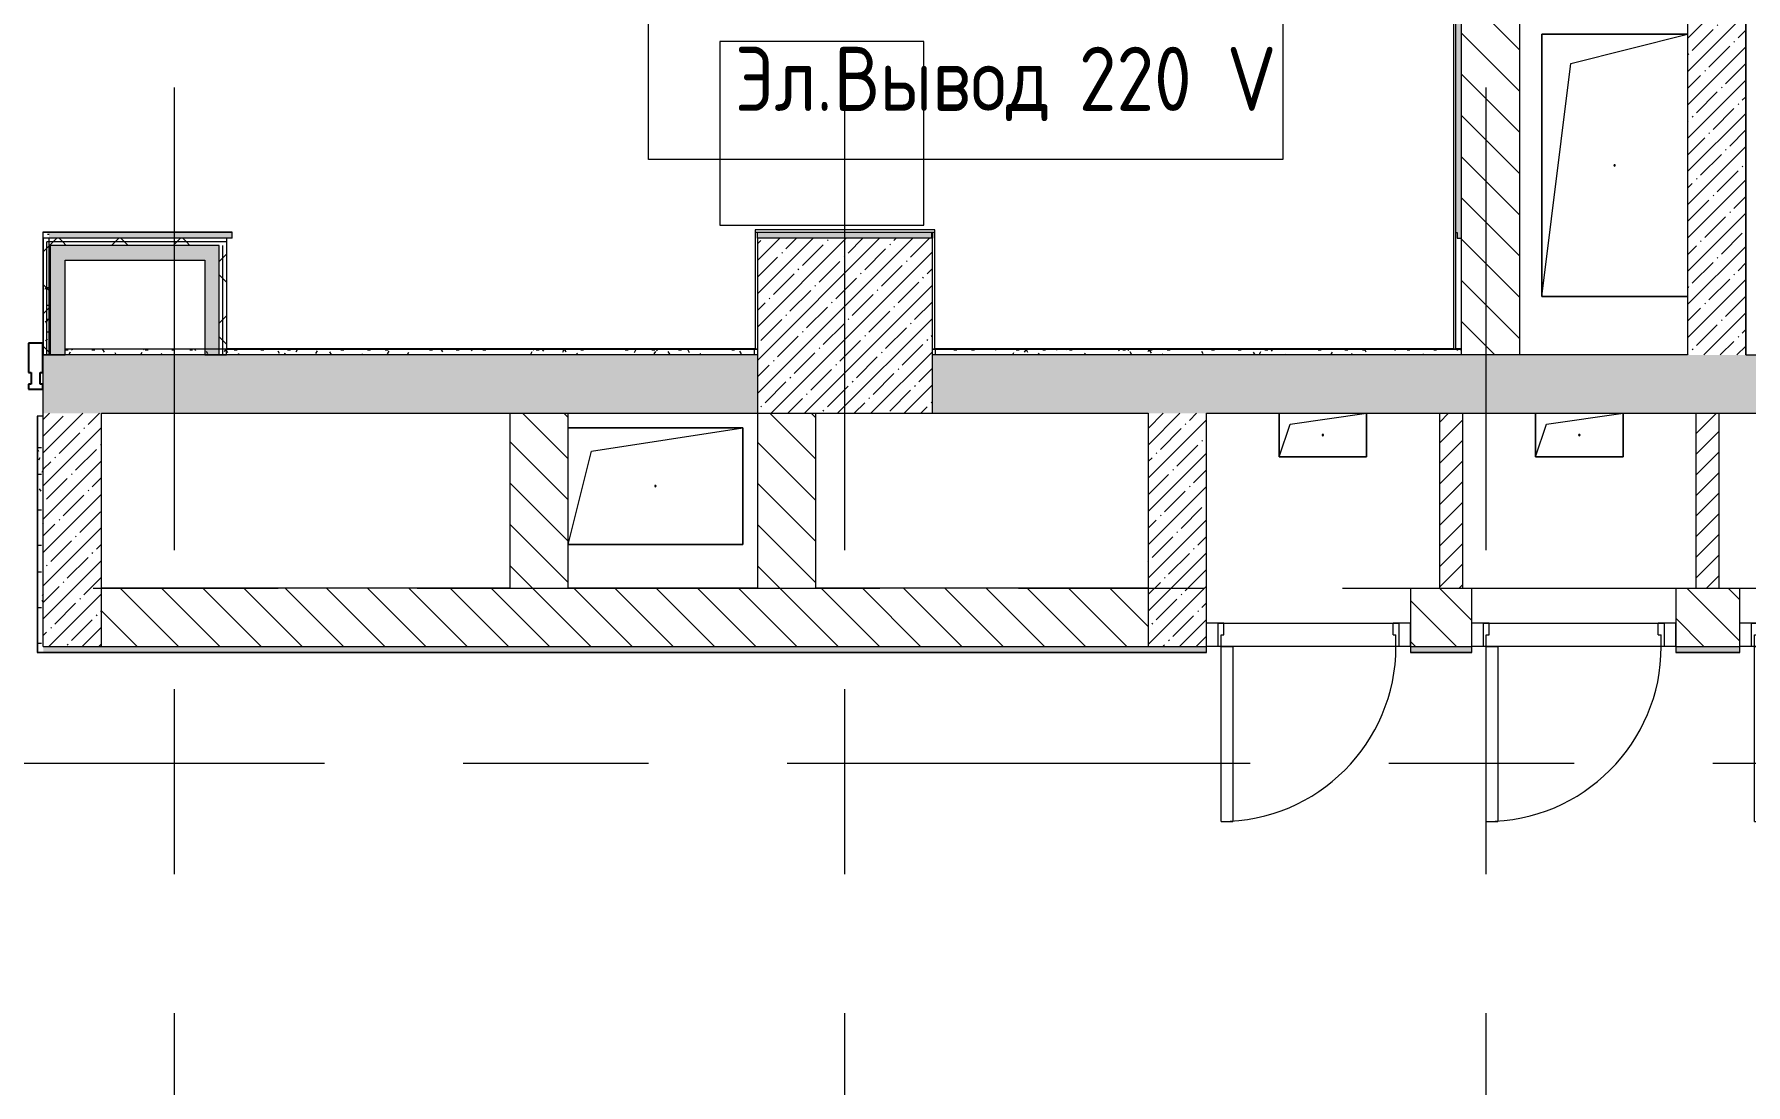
# Model space of a CAD drawing. Header units: millimetres. Extents: x 35881 to 234190, y -8553 to 29063.
# Drawn here: x 51679 to 57550, y 9397 to 13000 of the extents above; entities that cross this region are included whole.
import ezdxf

# ---------------------------------------------------------------- set-up
doc = ezdxf.new("R2010")
doc.units = ezdxf.units.MM
doc.linetypes.add('Осевая', pattern=[3175, 635, -476.25, 1587.5, -476.25])
for name, color, linetype, lineweight in [('A-DOOR', 7, 'Continuous', 9), ('A-DOOR-1', 7, 'Continuous', 13), ('A-DOOR-FRAM', 7, 'Continuous', 13), ('A-DOOR-FRAM-1', 7, 'Continuous', 9), ('A-GENM', 7, 'Continuous', 9), ('A-GLAZ-CWMG', 7, 'Continuous', 9), ('A-GLAZ-CWMG-1', 7, 'Continuous', 25), ('A-WALL', 7, 'Continuous', 9), ('E-ELEC-FIXT-IDEN', 7, 'Continuous', 9), ('I-WALL', 7, 'Continuous', 9), ('S-COLS', 7, 'Continuous', 9), ('Оси-2', 7, 'Осевая', 9)]:
    doc.layers.add(name, color=color, linetype=linetype, lineweight=lineweight)
for name, color, linetype, lineweight, true_color in [('A-WALL-1', 7, 'Continuous', 9, 0x3c3c3c), ('A-WALL-FNSH-1', 7, 'Continuous', 9, 0x3c3c3c), ('I-FURN-1', 7, 'Continuous', 9, 0xf0f0f0)]:
    doc.layers.add(name, color=color, linetype=linetype, lineweight=lineweight, true_color=true_color)
doc.styles.add('GOST Common', font='GOST_Common.ttf', dxfattribs={"width": 0.9, "height": 220})
pattern_1 = [(45, (0, 0), (-57.02463, 57.02463), []), (45, (57.025, 0), (-57.02463, 57.02463), [100.806, -20.161, 3.353, -16.808])]
pattern_2 = [(135, (0, 0), (-70.71068, -70.71068), [])]
pattern_3 = [(45, (0, 0), (-35.35534, 35.35534), [])]
pattern_4 = [(0, (0, 0), (121.92, 30.48), [10.058, -81.382, 10.058, -81.382, -487.68]), (0, (0, 0), (121.92, 30.48), [-182.88, 10.058, -172.822, 10.058, -81.382, -213.36]), (0, (0, 0), (121.92, 30.48), [-457.2, 10.058, -50.902, 10.058, -142.342]), (120, (45.72, 15.24), (-87.356454, 90.345817), [10.058, -81.382, 10.058, -81.382, -487.68]), (120, (45.72, 15.24), (-87.356454, 90.345817), [-182.88, 10.058, -172.822, 10.058, -81.382, -213.36]), (120, (45.72, 15.24), (-87.356454, 90.345817), [-457.2, 10.058, -50.902, 10.058, -142.342]), (240, (60.96, 76.2), (-34.563546, -120.825817), [10.058, -81.382, 10.058, -81.382, -487.68]), (240, (60.96, 76.2), (-34.563546, -120.825817), [-182.88, 10.058, -172.822, 10.058, -81.382, -213.36]), (240, (60.96, 76.2), (-34.563546, -120.825817), [-457.2, 10.058, -50.902, 10.058, -142.342])]
pattern_5 = [(45, (0, 0), (-106.066, 106.066), []), (135, (0, 0), (-106.066, -106.066), [])]

# ---------------------------------------------------------------- blocks, each defined once
blk = doc.blocks.new('BSC_Колонна _Прямоугольная - 600х600-23205375-План размещения напольных электротехнических лючков и розеток 1 этажа в осях 12-23')
at = {"layer": 'S-COLS'}
h = blk.add_hatch(dxfattribs=at)
h.set_pattern_fill('FP_24', color=256, style=0, pattern_type=2)
h.set_pattern_definition([(45, (-54460, -12000), (-57.02463, 57.02463), []), (45, (-54402.975, -12000), (-57.02463, 57.02463), [100.806, -20.161, 3.353, -16.808])])
h.paths.add_polyline_path([(-300, -300), (300, -300), (300, 300), (-300, 300)])
for p, q in [((300, 300), (-300, 300)), ((-300, 300), (-300, -300)), ((300, -300), (300, 300)), ((-300, -300), (300, -300))]:
    blk.add_line(p, q, dxfattribs=at)
blk = doc.blocks.new('110_Дверь_СКБ_1Ст - д-18 700x2100h_Технический шкаф ЭОМ и СС-23257539-План размещения напольных электротехнических лючков и розеток 1 этажа в осях 12-23')
at = {"layer": 'A-DOOR'}
blk.add_arc((312.5, 100), 600, 90, 180, dxfattribs=at)
at = {"layer": 'A-DOOR-1'}
for p, q in [((312.5, 700), (272.5, 700)), ((272.5, 100), (272.5, 700)), ((312.5, 700), (312.5, 100)), ((312.5, 100), (272.5, 100))]:
    blk.add_line(p, q, dxfattribs=at)
at = {"layer": 'A-DOOR-FRAM'}
for p, q in [((-337.5, 100), (-337.5, 20)), ((-337.5, 100), (-287.5, 100)), ((-287.5, 100), (-287.5, 60)), ((-277.5, 60), (-287.5, 60)), ((-277.5, 60), (-277.5, 20)), ((302.5, 60), (302.5, 20)), ((312.5, 60), (302.5, 60)), ((312.5, 100), (312.5, 60)), ((312.5, 100), (362.5, 100)), ((362.5, 100), (362.5, 20)), ((-337.5, 20), (-277.5, 20)), ((302.5, 20), (362.5, 20))]:
    blk.add_line(p, q, dxfattribs=at)
at = {"layer": 'A-DOOR-FRAM-1'}
for p, q in [((-297.5, 20), (-297.5, 100)), ((-297.5, 100), (322.5, 100)), ((322.5, 100), (322.5, 20)), ((322.5, 20), (-297.5, 20))]:
    blk.add_line(p, q, dxfattribs=at)
blk = doc.blocks.new('GM_Отверстие прямоугольное _в плите_ - Отверстие-21620300-План размещения напольных электротехнических лючков и розеток 1 этажа в осях 12-23')
at = {"layer": 'A-GENM'}
for p, q in [((-150, -75), (-150, 75)), ((-150, 75), (-150, -75)), ((-112.5, 37.5), (150, 75)), ((150, 75), (150, -75)), ((150, -75), (150, 75)), ((-150, -75), (-112.5, 37.5)), ((150, -75), (-150, -75)), ((-150, -75), (150, -75))]:
    blk.add_line(p, q, dxfattribs=at)
for start, end in [(360, 180), (180, 360)]:
    blk.add_arc((0, 0), 2.5, start, end, dxfattribs=at)
blk = doc.blocks.new('GM_Отверстие прямоугольное _в плите_ - Отверстие-21955464-План размещения напольных электротехнических лючков и розеток 1 этажа в осях 12-23')
at = {"layer": 'A-GENM'}
for p, q in [((-300, 200), (300, 200)), ((300, 200), (-300, 200)), ((-220, 120), (300, 200)), ((300, 200), (300, -200)), ((300, -200), (300, 200)), ((-300, -200), (-220, 120)), ((300, -200), (-300, -200)), ((-300, -200), (300, -200))]:
    blk.add_line(p, q, dxfattribs=at)
for start, end in [(360, 180), (180, 360)]:
    blk.add_arc((0, 0), 2.5, start, end, dxfattribs=at)
blk = doc.blocks.new('GM_Отверстие прямоугольное _в плите_ - Отверстие-21772498-План размещения напольных электротехнических лючков и розеток 1 этажа в осях 12-23')
at = {"layer": 'A-GENM'}
for p, q in [((-250, -450), (-250, 450)), ((-250, 450), (250, 450)), ((250, 450), (-250, 450)), ((-250, 450), (-250, -450)), ((-150, 350), (250, 450)), ((-250, -450), (-150, 350)), ((250, -450), (-250, -450)), ((-250, -450), (250, -450))]:
    blk.add_line(p, q, dxfattribs=at)
for start, end in [(360, 180), (180, 360)]:
    blk.add_arc((0, 0), 2.5, start, end, dxfattribs=at)
blk = doc.blocks.new('Стол базовый прямоугольный - 3_25п-25622784-План размещения напольных электротехнических лючков и розеток 1 этажа в осях 12-23')
at = {"layer": 'I-FURN-1'}
for p, q in [((315, 350), (-315, 350)), ((-315, 350), (-315, -350)), ((315, -350), (315, 350)), ((-315, -350), (315, -350))]:
    blk.add_line(p, q, dxfattribs=at)
blk = doc.blocks.new('Прямоугольный импост - Импост структурный с накладкой - 160мм Темный-30755843-План размещения напольных электротехнических лючков и розеток 1 этажа в осях 12-23')
at = {"layer": 'A-GLAZ-CWMG-1'}
for p, q in [((0, 140), (-50, 140)), ((-50, 140), (-50, 40)), ((0, 40), (0, 140)), ((-50, 40), (-40, 40)), ((-40, 0), (-50, 0)), ((-50, 0), (-50, -17)), ((-40, 40), (-40, 0)), ((-10, 0), (-10, 40)), ((-10, 40), (0, 40)), ((0, 0), (-10, 0)), ((0, -17), (0, 0)), ((-50, -17), (0, -17))]:
    blk.add_line(p, q, dxfattribs=at)

msp = doc.modelspace()

# ---------------------------------------------------------------- hatches: boundary and pattern name
at = {"layer": 'I-WALL'}
h = msp.add_hatch(dxfattribs=at)
h.set_pattern_fill('FP_58', color=256, style=0, pattern_type=2)
h.set_pattern_definition(pattern_4)
h.paths.add_polyline_path([(56575.3, 12320), (56575.3, 15803.8), (56555.3, 15803.8), (56555.3, 12320), (56560.3, 12320)])
h = msp.add_hatch(dxfattribs=at)
h.set_pattern_fill('FP_1', color=256, style=0, pattern_type=2)
h.set_pattern_definition(pattern_1)
h.paths.add_polyline_path([(57550, 11900), (57550, 15803.8), (57350, 15803.8), (57350, 11900)])
h = msp.add_hatch(dxfattribs=at)
h.set_pattern_fill('FP_20', color=256, style=0, pattern_type=2)
h.set_pattern_definition(pattern_2)
h.paths.add_polyline_path([(56775.3, 11900), (56775.3, 15603.8), (56575.3, 15603.8), (56575.3, 11900)])
h = msp.add_hatch(dxfattribs=at)
h.set_pattern_fill('FP_58', color=256, style=0, pattern_type=2)
h.set_pattern_definition(pattern_4)
h.paths.add_polyline_path([(51730, 11900), (51730, 12320), (51710, 12320), (51710, 11900), (51718.6, 11900)])
h = msp.add_hatch(dxfattribs=at)
h.set_pattern_fill('FP_60', color=256, style=0, pattern_type=2)
h.set_pattern_definition(pattern_5)
h.paths.add_polyline_path([(51722.5, 11900), (51722.5, 12300), (51710, 12300), (51710, 11900), (51718.6, 11900)])
h = msp.add_hatch(dxfattribs=at)
h.set_pattern_fill('FP_60', color=256, style=0, pattern_type=2)
h.set_pattern_definition(pattern_5)
h.paths.add_polyline_path([(51722.5, 12287.5), (52338.9, 12287.5), (52338.9, 12300), (51722.5, 12300)])
h = msp.add_hatch(dxfattribs=at)
h.set_pattern_fill('FP_60', color=256, style=0, pattern_type=2)
h.set_pattern_definition(pattern_5)
h.paths.add_polyline_path([(51735, 11900), (51735, 12287.5), (51722.5, 12287.5), (51722.5, 11900)])
h = msp.add_hatch(dxfattribs=at)
h.set_pattern_fill('FP_58', color=256, style=0, pattern_type=2)
h.set_pattern_definition(pattern_4)
h.paths.add_polyline_path([(56575.3, 12300), (56575.3, 12320), (56560.3, 12320), (56560.3, 12300)])
h.paths.add_polyline_path([(54757.8, 12300), (54757.8, 12320), (54160, 12320), (54160, 12300)])
h.paths.add_polyline_path([(52339.9, 12300), (52357.7, 12300), (52357.7, 12320), (51730, 12320), (51730, 12300), (52338.9, 12300)])
h = msp.add_hatch(dxfattribs=at)
h.set_pattern_fill('FP_60', color=256, style=0, pattern_type=2)
h.set_pattern_definition(pattern_5)
h.paths.add_polyline_path([(51735, 12275), (52338.9, 12275), (52338.9, 12287.5), (51735, 12287.5)])
for points in [[(51785, 11900), (51785, 12275), (51735, 12275), (51735, 11900)], [(52263.9, 12225), (52313.9, 12225), (52313.9, 12275), (51785, 12275), (51785, 12225), (52082.3, 12225)], [(52313.9, 11900), (52313.9, 12225), (52263.9, 12225), (52263.9, 11900)]]:
    msp.add_hatch(color=256, dxfattribs=at).paths.add_polyline_path(points)
h = msp.add_hatch(dxfattribs=at)
h.set_pattern_fill('FP_60', color=256, style=0, pattern_type=2)
h.set_pattern_definition(pattern_5)
h.paths.add_polyline_path([(52326.4, 11900), (52326.4, 12275), (52313.9, 12275), (52313.9, 11900)])
h = msp.add_hatch(dxfattribs=at)
h.set_pattern_fill('FP_60', color=256, style=0, pattern_type=2)
h.set_pattern_definition(pattern_5)
h.paths.add_polyline_path([(52338.9, 11900), (52338.9, 12275), (52326.4, 12275), (52326.4, 11900)])
h = msp.add_hatch(dxfattribs=at)
h.set_pattern_fill('FP_58', color=256, style=0, pattern_type=2)
h.set_pattern_definition(pattern_4)
h.paths.add_polyline_path([(54150, 11900), (54150, 11920), (51785, 11920), (51785, 11900), (52809.7, 11900)])
h = msp.add_hatch(dxfattribs=at)
h.set_pattern_fill('FP_58', color=256, style=0, pattern_type=2)
h.set_pattern_definition(pattern_4)
h.paths.add_polyline_path([(56575.3, 11900), (56575.3, 11920), (54770, 11920), (54770, 11900), (55719.2, 11900)])
h = msp.add_hatch(dxfattribs=at)
h.set_pattern_fill('FP_1', color=256, style=0, pattern_type=2)
h.set_pattern_definition(pattern_1)
h.paths.add_polyline_path([(59140, 11700), (60160, 11700), (60160, 11900), (54760, 11900), (54760, 11700), (58628.8, 11700)])
h.paths.add_polyline_path([(54160, 11700), (54160, 11900), (51710, 11900), (51710, 11700), (53510, 11700)])
h = msp.add_hatch(dxfattribs=at)
h.set_pattern_fill('FP_58', color=256, style=0, pattern_type=2)
h.set_pattern_definition(pattern_4)
h.paths.add_polyline_path([(51710, 10880), (51710, 11690), (51690, 11690), (51690, 10880)])
h = msp.add_hatch(dxfattribs=at)
h.set_pattern_fill('FP_1', color=256, style=0, pattern_type=2)
h.set_pattern_definition(pattern_1)
h.paths.add_polyline_path([(51910, 10900), (51910, 11700), (51710, 11700), (51710, 10900)])
h = msp.add_hatch(dxfattribs=at)
h.set_pattern_fill('FP_20', color=256, style=0, pattern_type=2)
h.set_pattern_definition(pattern_2)
h.paths.add_polyline_path([(53510, 11100), (53510, 11700), (53310, 11700), (53310, 11100)])
h = msp.add_hatch(dxfattribs=at)
h.set_pattern_fill('FP_20', color=256, style=0, pattern_type=2)
h.set_pattern_definition(pattern_2)
h.paths.add_polyline_path([(54360, 11100), (54360, 11700), (54160, 11700), (54160, 11100)])
h = msp.add_hatch(dxfattribs=at)
h.set_pattern_fill('FP_1', color=256, style=0, pattern_type=2)
h.set_pattern_definition(pattern_1)
h.paths.add_polyline_path([(55700, 10900), (55700, 11700), (55500, 11700), (55500, 10900)])
h = msp.add_hatch(dxfattribs=at)
h.set_pattern_fill('FP_38', color=256, style=0, pattern_type=2)
h.set_pattern_definition(pattern_3)
h.paths.add_polyline_path([(56579.2, 11100), (56579.2, 11700), (56499.2, 11700), (56499.2, 11100)])
h = msp.add_hatch(dxfattribs=at)
h.set_pattern_fill('FP_38', color=256, style=0, pattern_type=2)
h.set_pattern_definition(pattern_3)
h.paths.add_polyline_path([(57459.2, 11100), (57459.2, 11700), (57379.2, 11700), (57379.2, 11100)])
h = msp.add_hatch(dxfattribs=at)
h.set_pattern_fill('FP_20', color=256, style=0, pattern_type=2)
h.set_pattern_definition(pattern_2)
h.paths.add_polyline_path([(58230, 10900), (58440, 10900), (58440, 11100), (58230, 11100)])
h.paths.add_polyline_path([(57310, 10900), (57530, 10900), (57530, 11100), (57310, 11100)])
h.paths.add_polyline_path([(56610, 10900), (56610, 11100), (56400, 11100), (56400, 10900)])
h.paths.add_polyline_path([(55500, 10900), (55500, 11100), (51910, 11100), (51910, 10900), (52809.7, 10900)])
h = msp.add_hatch(dxfattribs=at)
h.set_pattern_fill('FP_58', color=256, style=0, pattern_type=2)
h.set_pattern_definition(pattern_4)
h.paths.add_polyline_path([(61380, 10880), (61380, 10900), (59140, 10900), (59140, 10880), (60083.6, 10880)])
h.paths.add_polyline_path([(58230, 10880), (58440, 10880), (58440, 10900), (58230, 10900)])
h.paths.add_polyline_path([(57530, 10880), (57530, 10900), (57310, 10900), (57310, 10880)])
h.paths.add_polyline_path([(56400, 10880), (56610, 10880), (56610, 10900), (56400, 10900)])
h.paths.add_polyline_path([(55700, 10880), (55700, 10900), (51710, 10900), (51710, 10880), (52809.7, 10880)])

# ---------------------------------------------------------------- linework, layer by layer
at = {"layer": 'A-WALL'}
for p, q in [((56575.3, 11900), (56575.3, 15803.8)), ((51710, 12300), (51710, 12320)), ((51722.5, 11900), (51722.5, 12287.5)), ((52338.9, 12287.5), (51722.5, 12287.5)), ((51735, 11900), (51735, 12275)), ((52313.9, 12275), (51735, 12275)), ((52313.9, 11900), (52313.9, 12275)), ((52326.4, 11900), (52326.4, 12275)), ((54152, 11921), (54160, 11921)), ((54760, 11921), (54768, 11921)), ((56547.3, 11921), (56555.3, 11921)), ((51730, 11900), (51710, 11900)), ((56400, 11100), (56610, 11100)), ((57310, 11100), (57530, 11100))]:
    msp.add_line(p, q, dxfattribs=at)
at = {"layer": 'A-WALL-1'}
for p, q in [((57550, 15903.8), (57550, 11900)), ((57550, 11900), (57550, 15803.8)), ((56775.3, 11900), (56775.3, 15603.8)), ((57350, 15603.8), (57350, 11900)), ((52357.7, 12320), (51710, 12320)), ((51710, 12300), (51710, 11900)), ((52357.7, 12300), (51710, 12300)), ((51730, 11900), (51730, 12300)), ((52357.7, 12300), (52357.7, 12320)), ((54757.8, 12320), (54160, 12320)), ((54757.8, 12300), (54757.8, 12320)), ((56555.3, 12320), (56560.3, 12320)), ((56560.3, 12320), (56560.3, 12300)), ((56560.3, 12300), (56575.3, 12300)), ((51785, 11900), (51785, 12225)), ((51785, 12225), (52263.9, 12225)), ((52263.9, 12225), (52263.9, 11900)), ((52339.9, 11920), (51785, 11920)), ((52338.9, 11900), (52338.9, 11921)), ((54150, 11900), (54150, 11920)), ((54770, 11920), (54770, 11900)), ((51709, 11900), (51709, 11700)), ((51709, 11900), (51785, 11900)), ((51710, 10900), (51710, 11900)), ((54160, 11900), (51730, 11900)), ((52263.9, 11900), (52338.9, 11900)), ((57350, 11900), (54760, 11900)), ((57550, 11900), (60160, 11900)), ((51690, 11690), (51690, 10880)), ((51710, 11690), (51690, 11690)), ((51709, 11700), (51710, 11700)), ((51910, 11700), (54160, 11700)), ((51910, 10900), (51910, 11700)), ((53310, 11700), (53310, 11100)), ((53510, 11100), (53510, 11700)), ((54160, 11700), (54160, 11100)), ((54360, 11100), (54360, 11700)), ((54760, 11700), (55500, 11700)), ((55500, 11700), (55500, 10900)), ((55700, 11700), (59140, 11700)), ((55700, 10880), (55700, 11700)), ((56499.2, 11700), (56499.2, 11100)), ((56579.2, 11100), (56579.2, 11700)), ((57379.2, 11700), (57379.2, 11100)), ((57459.2, 11100), (57459.2, 11700)), ((53310, 11100), (51910, 11100)), ((54160, 11100), (53510, 11100)), ((55500, 11100), (54360, 11100)), ((56400, 11100), (56400, 10880)), ((56610, 10880), (56610, 11100)), ((57310, 11100), (57310, 10880)), ((57530, 10880), (57530, 11100)), ((51690, 10880), (55700, 10880)), ((51710, 10900), (55700, 10900)), ((56400, 10900), (56610, 10900)), ((56400, 10880), (56610, 10880)), ((57310, 10900), (57530, 10900)), ((57310, 10880), (57530, 10880))]:
    msp.add_line(p, q, dxfattribs=at)
at = {"layer": 'A-WALL-FNSH-1'}
for p, q in [((56547.3, 15831.8), (56547.3, 11921)), ((56555.3, 11921), (56555.3, 15823.8)), ((52357.7, 12321), (51709, 12321)), ((51709, 12321), (51709, 11900)), ((52338.9, 12300), (52338.9, 11921)), ((52339.9, 11920), (52339.9, 12300)), ((52357.7, 12320), (52357.7, 12321)), ((54768, 12329), (54152, 12329)), ((54152, 12329), (54152, 12321)), ((54152, 12321), (54768, 12321)), ((54160, 12320.5), (54152, 12320.5)), ((54152, 12320.5), (54152, 11921)), ((54160, 12300), (54160, 12320.5)), ((54760, 12320.5), (54760, 12300)), ((54768, 12320.5), (54760, 12320.5)), ((54768, 12321), (54768, 12329)), ((54768, 11921), (54768, 12320.5)), ((54152, 11921), (52338.9, 11921)), ((52339.9, 11920), (54160, 11920)), ((54760, 11920), (56575.3, 11920)), ((56547.3, 11921), (54768, 11921)), ((56575.3, 11921), (56555.3, 11921)), ((51690, 11690), (51689, 11690)), ((51689, 11690), (51689, 10879)), ((51689, 10879), (55700, 10879)), ((55700, 10879), (55700, 10880)), ((56400, 10880), (56400, 10879)), ((56400, 10879), (56610, 10879)), ((56610, 10879), (56610, 10880)), ((57310, 10880), (57310, 10879)), ((57310, 10879), (57530, 10879)), ((57530, 10879), (57530, 10880))]:
    msp.add_line(p, q, dxfattribs=at)
at = {"layer": 'E-ELEC-FIXT-IDEN', "flags": 128}
msp.add_lwpolyline([(53786, 13498.5), (55962.4, 13498.5), (55962.4, 12570.5), (53786, 12570.5)], close=True, dxfattribs=at)
at = {"layer": 'Оси-2'}
for p, q in [((52160, 593.7), (52160, 24898.1)), ((54460, 593.7), (54460, 24898.1)), ((56660, 593.7), (56660, 24898.1)), ((39180.8, 11100), (82200, 11100)), ((40450.8, 10500), (82200, 10500))]:
    msp.add_line(p, q, dxfattribs=at)

# ---------------------------------------------------------------- block references
at = {"layer": 'A-DOOR', "rotation": 180}
for p in [(56062.5, 11000), (56972.5, 11000), (57892.5, 11000)]:
    msp.add_blockref('110_Дверь_СКБ_1Ст - д-18 700x2100h_Технический шкаф ЭОМ и СС-23257539-План размещения напольных электротехнических лючков и розеток 1 этажа в осях 12-23', p, dxfattribs=at)
at = {"layer": 'A-GENM'}
for name, p in [('GM_Отверстие прямоугольное _в плите_ - Отверстие-21772498-План размещения напольных электротехнических лючков и розеток 1 этажа в осях 12-23', (57100, 12550)), ('GM_Отверстие прямоугольное _в плите_ - Отверстие-21620300-План размещения напольных электротехнических лючков и розеток 1 этажа в осях 12-23', (56099.2, 11625)), ('GM_Отверстие прямоугольное _в плите_ - Отверстие-21620300-План размещения напольных электротехнических лючков и розеток 1 этажа в осях 12-23', (56979.2, 11625)), ('GM_Отверстие прямоугольное _в плите_ - Отверстие-21955464-План размещения напольных электротехнических лючков и розеток 1 этажа в осях 12-23', (53810, 11450))]:
    msp.add_blockref(name, p, dxfattribs=at)
at = {"layer": 'A-GLAZ-CWMG'}
msp.add_blockref('Прямоугольный импост - Импост структурный с накладкой - 160мм Темный-30755843-План размещения напольных электротехнических лючков и розеток 1 этажа в осях 12-23', (51709, 11800), dxfattribs=at)
at = {"layer": 'I-FURN-1', "rotation": 270.0000000000002}
msp.add_blockref('Стол базовый прямоугольный - 3_25п-25622784-План размещения напольных электротехнических лючков и розеток 1 этажа в осях 12-23', (54380.3, 12660), dxfattribs=at)
at = {"layer": 'S-COLS'}
msp.add_blockref('BSC_Колонна _Прямоугольная - 600х600-23205375-План размещения напольных электротехнических лючков и розеток 1 этажа в осях 12-23', (54460, 12000), dxfattribs=at)

# ---------------------------------------------------------------- texts
at = {"layer": 'E-ELEC-FIXT-IDEN', "char_height": 220, "attachment_point": 1, "style": 'GOST Common'}
for s, insert, width in [('Эл', (54082.5, 12957), 339.114), ('Вывод', (54421.8, 12957), 873.038), (' 220 V', (55142.1, 12957), 865.822), ('\\fGOST Common|b0|i0|c204|p34|;\\W.9;.', (54362.3, 12957), 72.152)]:
    msp.add_mtext(s, dxfattribs=dict(at, insert=insert, width=width))

doc.saveas('drawing.dxf')
